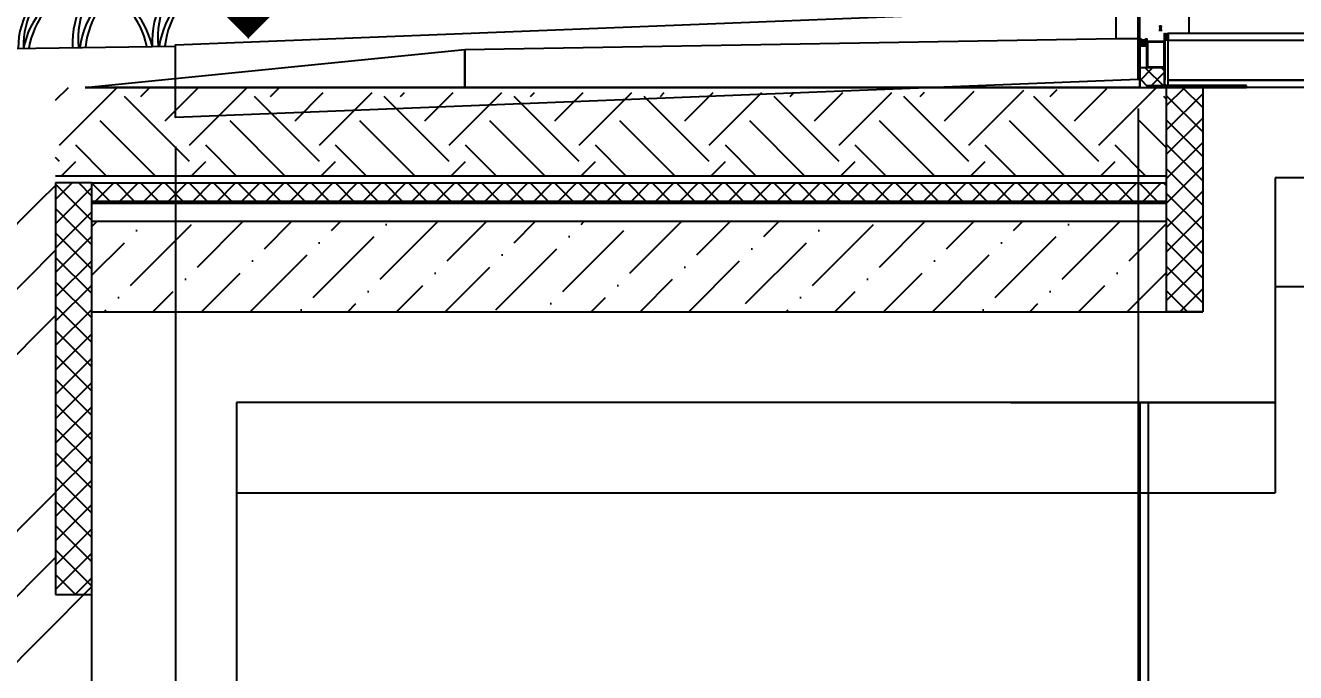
# Model space of a CAD drawing. Header units: millimetres. Extents: x 3633 to 4629, y 3430 to 3787.
# Drawn here: x 4143.6 to 4161.16, y 3456.03 to 3464.97 of the extents above; entities that cross this region are included whole.
import ezdxf

# ---------------------------------------------------------------- set-up
doc = ezdxf.new("R2010")
doc.units = ezdxf.units.MM
doc.layers.add('det1', color=7, linetype='Continuous', true_color=0x000000)
doc.layers.add('tx1', color=179, linetype='Continuous', lineweight=25)
doc.styles.add('СПДС', font='isocpeur.ttf')
doc.dimstyles.new('СПДС', dxfattribs={"dimtxt": 1.25, "dimasz": 0.75, "dimexe": 0.3, "dimexo": 0.2, "dimgap": 0.3, "dimtad": 1, "dimrnd": 0.05, "dimzin": 1, "dimtxsty": 'СПДС', "dimblk": 'ARCHTICK', "dimcen": 0.6, "dimclrd": 7, "dimclre": 7, "dimclrt": 7, "dimazin": 0, "dimtfac": 1, "dimtmove": 1, "dimatfit": 3, "dimldrblk": 'OBLIQUE', "dimfxl": 1, "dimlwd": -1, "dimlwe": -1, "dimarcsym": 0})

# ---------------------------------------------------------------- blocks, each defined once
blk = doc.blocks.new('grass')
at = {"color": 0}
for centre, radius, start, end in [((283.4, 7.6), 250.6, 120.9153, 181.7436), ((299.1, 17.8), 250.6, 125.1975, 184.082), ((498.8, 7.6), 250.6, 120.9153, 181.7436), ((514.5, 17.8), 250.6, 125.1975, 184.082), ((290.9, 7.6), 250.6, 358.2564, 59.0847), ((275.2, 17.8), 250.6, 355.918, 54.8025), ((953.9, 7.6), 250.6, 120.9153, 181.7436), ((969.6, 17.8), 250.6, 125.1975, 184.082), ((1174, 7.6), 250.6, 120.9153, 181.7436), ((1189.7, 17.8), 250.6, 125.1975, 184.082), ((300.2, -39.5), 250.6, 113.3716, 170.93), ((317.1, -31.4), 250.6, 117.6539, 172.7928), ((441.8, -39.5), 250.6, 113.3716, 170.93), ((458.7, -31.4), 250.6, 117.6539, 172.7928), ((778.4, -4.1), 225.6, 115.7068, 178.9593), ((793.3, 3.8), 225.6, 119.989, 180.9593), ((970.7, -39.5), 250.6, 113.3716, 170.93), ((987.6, -31.4), 250.6, 117.6539, 172.7928), ((1190.7, -39.5), 250.6, 113.3716, 170.93), ((1207.6, -31.4), 250.6, 117.6539, 172.7928), ((465.3, -38.9), 204.5, 105.3788, 169.0232), ((479.8, -34.3), 204.5, 109.661, 170.3333), ((631.6, -94.2), 250.6, 95.3506, 157.9162), ((650.1, -91.8), 250.6, 99.6328, 158.5173), ((666.7, -34.5), 204.5, 105.3788, 170.2977), ((681.3, -29.9), 204.5, 109.661, 171.6027), ((788.6, -45.9), 225.6, 106.7576, 168.2484), ((804.6, -40.5), 225.6, 111.0398, 169.6613), ((702.6, -45.9), 225.6, 11.7516, 73.2424), ((686.6, -40.5), 225.6, 10.3387, 68.9602), ((18.2, -79.9), 193.4, 24.414, 89.3231), ((3.8, -79.2), 193.4, 24.1831, 85.0409)]:
    blk.add_arc(centre, radius, start, end, dxfattribs=at)
blk = doc.blocks.new('*U74')
at = {"layer": 'det1', "ltscale": 0.5}
blk.add_lwpolyline([(1209.7, 47.6), (1209.7, -152.4), (-1452, -257.6), (-1452, -56.6), (1209.7, 48.4)], dxfattribs=at)
blk = doc.blocks.new('_ArchTick')
at = {"color": 0, "linetype": 'ByBlock', "const_width": 0.15}
blk.add_lwpolyline([(-0.5, -0.5), (0.5, 0.5)], dxfattribs=at)
blk = doc.blocks.new('*D249')
at = {"color": 7, "transparency": 16777216}
for p, q in [((4145.672, 3463.292), (4145.672, 3445.599)), ((4115.758, 3463.028), (4115.758, 3445.599)), ((4115.758, 3446.199), (4145.672, 3446.199))]:
    blk.add_line(p, q, dxfattribs=at)
at = {"layer": 'Defpoints', "color": 0, "transparency": 16777216}
for p in [(4145.672, 3463.692), (4115.758, 3463.428), (4145.672, 3446.199)]:
    blk.add_point(p, dxfattribs=at)
at = {"color": 7, "transparency": 16777216, "xscale": 1.5, "yscale": 1.5, "zscale": 1.5, "rotation": 180}
blk.add_blockref('_ArchTick', (4115.758, 3446.199), dxfattribs=at)
at = {"color": 7, "transparency": 16777216, "xscale": 1.5, "yscale": 1.5, "zscale": 1.5}
blk.add_blockref('_ArchTick', (4145.672, 3446.199), dxfattribs=at)
at = {"color": 7, "transparency": 16777216, "insert": (4130.715, 3448.299), "char_height": 2.5, "attachment_point": 5, "style": 'СПДС'}
blk.add_mtext('6,00', dxfattribs=at)
blk = doc.blocks.new('_Oblique')
at = {"color": 0, "linetype": 'ByBlock', "lineweight": -2}
blk.add_line((-0.5, -0.5), (0.5, 0.5), dxfattribs=at)
blk = doc.blocks.new('*D250')
at = {"color": 7, "transparency": 16777216}
for p, q in [((4158.98, 3463.818), (4158.98, 3445.598)), ((4145.672, 3463.292), (4145.672, 3445.598)), ((4145.672, 3446.198), (4158.98, 3446.198))]:
    blk.add_line(p, q, dxfattribs=at)
at = {"layer": 'Defpoints', "color": 0, "transparency": 16777216}
for p in [(4158.98, 3464.218), (4145.672, 3463.692), (4158.98, 3446.198)]:
    blk.add_point(p, dxfattribs=at)
at = {"color": 7, "transparency": 16777216, "xscale": 1.5, "yscale": 1.5, "zscale": 1.5, "rotation": 180}
blk.add_blockref('_ArchTick', (4145.672, 3446.198), dxfattribs=at)
at = {"color": 7, "transparency": 16777216, "xscale": 1.5, "yscale": 1.5, "zscale": 1.5}
blk.add_blockref('_ArchTick', (4158.98, 3446.198), dxfattribs=at)
at = {"color": 7, "transparency": 16777216, "insert": (4152.326, 3448.298), "char_height": 2.5, "attachment_point": 5, "style": 'СПДС'}
blk.add_mtext('2,65', dxfattribs=at)
blk = doc.blocks.new('A$C19EF2607')
h = blk.add_hatch()
h.set_pattern_fill('GOST_GROUND', color=0, scale=60)
h.set_pattern_definition([(45, (417221.6, -179780.13), (848.5281, -5e-14), [1200]), (45, (417401.6, -179780.13), (848.5281, -5e-14), [1200]), (45, (417581.6, -179780.13), (848.5281, -5e-14), [1200])])
h.paths.add_polyline_path([(26287.9, 3239.1), (26287.9, 3815.2), (17675.3, 3815.2), (17675.3, 7104.7), (17575, 7104.7), (17575.3, 8424.7), (16139.7, 8424.7), (17175.3, 3239.1)])
at = {"transparency": 33554687}
h = blk.add_hatch(dxfattribs=at)
h.set_pattern_fill('EARTH', color=0, scale=40, angle=45)
h.set_pattern_definition([(45, (-1688891.32, 7289.05), (3e-14, 359.210245), [254, -254]), (45, (-1688958.68, 7356.4), (3e-14, 359.210245), [254, -254]), (45, (-1689026.03, 7423.75), (3e-14, 359.210245), [254, -254]), (135, (-1689026.03, 7468.65), (-359.210245, 3e-14), [254, -254]), (135, (-1688958.68, 7536), (-359.210245, 3e-14), [254, -254]), (135, (-1688891.32, 7603.35), (-359.210245, 3e-14), [254, -254])])
h.paths.add_polyline_path([(18198.5, 8425.2), (17575.1, 8425.2), (17575.1, 8181.2), (20646.8, 8181.2), (20646.8, 8425.2), (19917, 8411.2), (18198.5, 8411.2)])
h = blk.add_hatch(dxfattribs=at)
h.set_pattern_fill('ANSI36', color=0, scale=30)
h.set_pattern_definition([(45, (-1688891.32, 7289.05), (50.5139407, 185.2177825), [238.125, -47.625, 0, -47.625])])
h.paths.add_polyline_path([(17675.3, 8055.2), (17675.3, 7805.2), (20646.8, 7805.2), (20646.8, 8055.2)])
at = {"color": 0}
for p, q in [((20506.8, 12100.2), (20506.8, 8560.2)), ((20708.6, 12045.2), (20708.6, 8575.2)), ((20629.3, 8591.4), (20628.4, 8580.1)), ((20629.2, 8591.4), (20628.4, 8580.1)), ((20628.5, 8580.1), (20629.4, 8591.4)), ((20629.4, 8591.4), (20628.6, 8580.1)), ((20628.8, 8580.1), (20629.5, 8591.4)), ((20629.5, 8591.4), (20628.8, 8580.1)), ((20629, 8580.1), (20629.6, 8591.4)), ((20629.6, 8591.4), (20629.1, 8580.1)), ((20629.2, 8580.1), (20629.6, 8591.4)), ((20629.8, 8591.4), (20629.3, 8580.1)), ((20629.4, 8580.1), (20629.8, 8591.4)), ((20629.8, 8591.4), (20629.5, 8580.1)), ((20629.9, 8591.4), (20629.6, 8580.1)), ((20629.9, 8591.4), (20629.7, 8580.1)), ((20629.8, 8580.1), (20630, 8591.4)), ((20629.9, 8580.1), (20630, 8591.4)), ((20630.2, 8580.1), (20630, 8591.4)), ((20630.1, 8580.1), (20630, 8591.4)), ((20630, 8591.4), (20630, 8580.1)), ((20630.1, 8591.4), (20630.4, 8580.1)), ((20630.1, 8591.4), (20630.3, 8580.1)), ((20630.3, 8591.4), (20630.7, 8580.1)), ((20630.6, 8580.1), (20630.3, 8591.4)), ((20630.3, 8591.4), (20630.5, 8580.1)), ((20631, 8580.1), (20630.4, 8591.4)), ((20630.4, 8591.4), (20630.9, 8580.1)), ((20630.9, 8580.1), (20630.4, 8591.4)), ((20631.3, 8580.1), (20630.5, 8591.4)), ((20630.5, 8591.4), (20631.2, 8580.1)), ((20631.5, 8580.1), (20630.6, 8591.4)), ((20630.6, 8591.4), (20631.4, 8580.1)), ((20630.8, 8591.4), (20631.6, 8580.1)), ((20631.6, 8580.1), (20630.8, 8591.4)), ((20640.8, 8555.2), (20640.8, 8575.2)), ((20640.8, 8575.2), (20640.8, 8575.2)), ((20640.8, 8571.2), (20643.1, 8573.6)), ((20640.8, 8566.7), (20647.3, 8573.2)), ((20640.8, 8562.2), (20650.8, 8572.2)), ((20650.8, 8575.2), (20650.8, 8555.2)), ((20572.7, 8539.4), (20572.7, 8560.2)), ((20572.7, 8539.4), (20572.7, 8560.2)), ((20572.7, 8557.2), (20574.5, 8558.9)), ((20572.7, 8552.7), (20577.6, 8557.5)), ((20572.7, 8543.7), (20586.1, 8557)), ((20572.7, 8548.2), (20581.3, 8556.7)), ((20592.6, 8539.4), (20572.7, 8539.4)), ((20592.6, 8539.4), (20572.7, 8539.4)), ((20572.7, 8539.4), (20572.7, 8539.4)), ((20572.9, 8539.4), (20592.6, 8559)), ((20577.4, 8539.4), (20592.6, 8554.5)), ((20581.9, 8539.4), (20592.6, 8550.1)), ((20586.4, 8539.4), (20592.6, 8545.6)), ((20590.9, 8539.4), (20592.6, 8541.1)), ((20592.6, 8560.2), (20592.6, 8539.4)), ((20592.6, 8560.2), (20592.6, 8539.4)), ((20592.6, 8552.5), (20640.8, 8552.5)), ((20592.6, 8479.2), (20592.6, 8552.5)), ((20594.6, 8550.5), (20638.8, 8550.5)), ((20594.6, 8481.2), (20594.6, 8550.5)), ((20638.8, 8550.5), (20638.8, 8481.2)), ((20640.8, 8557.7), (20650.8, 8567.7)), ((20650.8, 8555.2), (20640.8, 8555.2)), ((20640.8, 8552.5), (20640.8, 8479.2)), ((20640.8, 8552.5), (20640.8, 8433.2)), ((20642.3, 8552.5), (20640.8, 8552.5)), ((20640.8, 8551.6), (20641.6, 8552.5)), ((20640.8, 8549.4), (20642.3, 8550.9)), ((20640.8, 8547.2), (20642.3, 8548.7)), ((20640.8, 8544.9), (20642.3, 8546.4)), ((20640.8, 8542.7), (20642.3, 8544.2)), ((20640.8, 8540.4), (20642.3, 8541.9)), ((20640.8, 8538.2), (20642.3, 8539.7)), ((20640.8, 8535.9), (20642.3, 8537.4)), ((20640.8, 8533.7), (20642.3, 8535.2)), ((20642.3, 8555.2), (20642.3, 8445.2)), ((20642.3, 8433.2), (20642.3, 8552.5)), ((20642.7, 8555.2), (20650.8, 8563.2)), ((20647.2, 8555.2), (20650.8, 8558.7)), ((20640.8, 8531.4), (20642.3, 8532.9)), ((20640.8, 8529.2), (20642.3, 8530.7)), ((20640.8, 8526.9), (20642.3, 8528.4)), ((20640.8, 8524.7), (20642.3, 8526.2)), ((20640.8, 8522.5), (20642.3, 8524)), ((20640.8, 8520.2), (20642.3, 8521.7)), ((20640.8, 8518), (20642.3, 8519.5)), ((20640.8, 8515.7), (20642.3, 8517.2)), ((20640.8, 8513.5), (20642.3, 8515)), ((20640.8, 8511.2), (20642.3, 8512.7)), ((20640.8, 8509), (20642.3, 8510.5)), ((20640.8, 8506.7), (20642.3, 8508.2)), ((20640.8, 8504.5), (20642.3, 8506)), ((20640.8, 8502.3), (20642.3, 8503.8)), ((20640.8, 8500), (20642.3, 8501.5)), ((20640.8, 8497.8), (20642.3, 8499.3)), ((20640.8, 8479.2), (20592.6, 8479.2)), ((20638.8, 8481.2), (20594.6, 8481.2)), ((20640.8, 8495.5), (20642.3, 8497)), ((20640.8, 8493.3), (20642.3, 8494.8)), ((20640.8, 8491), (20642.3, 8492.5)), ((20640.8, 8488.8), (20642.3, 8490.3)), ((20640.8, 8486.5), (20642.3, 8488)), ((20640.8, 8484.3), (20642.3, 8485.8)), ((20640.8, 8482), (20642.3, 8483.5)), ((20640.8, 8479.8), (20642.3, 8481.3)), ((20640.8, 8477.6), (20642.3, 8479.1)), ((20640.8, 8475.3), (20642.3, 8476.8)), ((20640.8, 8473.1), (20642.3, 8474.6)), ((20640.8, 8470.8), (20642.3, 8472.3)), ((20640.8, 8468.6), (20642.3, 8470.1)), ((20640.8, 8466.3), (20642.3, 8467.8)), ((20640.8, 8464.1), (20642.3, 8465.6)), ((20640.8, 8461.8), (20642.3, 8463.3)), ((20640.8, 8459.6), (20642.3, 8461.1)), ((20640.8, 8457.4), (20642.3, 8458.9)), ((20640.8, 8455.1), (20642.3, 8456.6)), ((20640.8, 8452.9), (20642.3, 8454.4)), ((20640.8, 8450.6), (20642.3, 8452.1)), ((20640.8, 8448.4), (20642.3, 8449.9)), ((20640.8, 8446.1), (20642.3, 8447.6)), ((20640.8, 8443.9), (20642.3, 8445.4)), ((20640.8, 8441.6), (20642.3, 8443.1)), ((20640.8, 8439.4), (20642.3, 8440.9)), ((20640.8, 8437.1), (20642.3, 8438.6)), ((20640.8, 8434.9), (20642.3, 8436.4)), ((20640.8, 8432.7), (20642.3, 8434.2)), ((20641.4, 8431), (20642.5, 8432.1)), ((20642.5, 8429.9), (20643.6, 8431)), ((20644.1, 8429.3), (20645.5, 8430.7)), ((20867.4, 8430.7), (20644.8, 8430.7)), ((20644.8, 8429.2), (20867.4, 8429.2)), ((20646.3, 8429.2), (20647.8, 8430.7)), ((20648.5, 8429.2), (20650, 8430.7)), ((20650.8, 8429.2), (20652.3, 8430.7)), ((20653, 8429.2), (20654.5, 8430.7)), ((20655.3, 8429.2), (20656.8, 8430.7)), ((20657.5, 8429.2), (20659, 8430.7)), ((20659.7, 8429.2), (20661.2, 8430.7)), ((20662, 8429.2), (20663.5, 8430.7)), ((20664.2, 8429.2), (20665.7, 8430.7)), ((20666.5, 8429.2), (20668, 8430.7)), ((20668.7, 8429.2), (20670.2, 8430.7)), ((20671, 8429.2), (20672.5, 8430.7)), ((20673.2, 8429.2), (20674.7, 8430.7)), ((20675.5, 8429.2), (20677, 8430.7)), ((20677.7, 8429.2), (20679.2, 8430.7)), ((20680, 8429.2), (20681.5, 8430.7)), ((20682.2, 8429.2), (20683.7, 8430.7)), ((20684.4, 8429.2), (20685.9, 8430.7)), ((20686.7, 8429.2), (20688.2, 8430.7)), ((20688.9, 8429.2), (20690.4, 8430.7)), ((20691.2, 8429.2), (20692.7, 8430.7)), ((20693.4, 8429.2), (20694.9, 8430.7)), ((20695.7, 8429.2), (20697.2, 8430.7)), ((20697.9, 8429.2), (20699.4, 8430.7)), ((20700.2, 8429.2), (20701.7, 8430.7)), ((20702.4, 8429.2), (20703.9, 8430.7)), ((20704.6, 8429.2), (20706.1, 8430.7)), ((20706.9, 8429.2), (20708.4, 8430.7)), ((20709.1, 8429.2), (20710.6, 8430.7)), ((20711.4, 8429.2), (20712.9, 8430.7)), ((20713.6, 8429.2), (20715.1, 8430.7)), ((20715.9, 8429.2), (20717.4, 8430.7)), ((20718.1, 8429.2), (20719.6, 8430.7)), ((20720.4, 8429.2), (20721.9, 8430.7)), ((20722.6, 8429.2), (20724.1, 8430.7)), ((20724.9, 8429.2), (20726.4, 8430.7)), ((20727.1, 8429.2), (20728.6, 8430.7)), ((20729.3, 8429.2), (20730.8, 8430.7)), ((20731.6, 8429.2), (20733.1, 8430.7)), ((20733.8, 8429.2), (20735.3, 8430.7)), ((20736.1, 8429.2), (20737.6, 8430.7)), ((20738.3, 8429.2), (20739.8, 8430.7)), ((20740.6, 8429.2), (20742.1, 8430.7)), ((20742.8, 8429.2), (20744.3, 8430.7)), ((20745.1, 8429.2), (20746.6, 8430.7)), ((20747.3, 8429.2), (20748.8, 8430.7)), ((20749.5, 8429.2), (20751, 8430.7)), ((20751.8, 8429.2), (20753.3, 8430.7)), ((20754, 8429.2), (20755.5, 8430.7)), ((20756.3, 8429.2), (20757.8, 8430.7)), ((20758.5, 8429.2), (20760, 8430.7)), ((20760.8, 8429.2), (20762.3, 8430.7)), ((20763, 8429.2), (20764.5, 8430.7)), ((20765.3, 8429.2), (20766.8, 8430.7)), ((20767.5, 8429.2), (20769, 8430.7)), ((20769.8, 8429.2), (20771.3, 8430.7)), ((20772, 8429.2), (20773.5, 8430.7)), ((20774.2, 8429.2), (20775.7, 8430.7)), ((20776.5, 8429.2), (20778, 8430.7)), ((20778.7, 8429.2), (20780.2, 8430.7)), ((20781, 8429.2), (20782.5, 8430.7)), ((20783.2, 8429.2), (20784.7, 8430.7)), ((20785.5, 8429.2), (20787, 8430.7)), ((20787.7, 8429.2), (20789.2, 8430.7)), ((20790, 8429.2), (20791.5, 8430.7)), ((20792.2, 8429.2), (20793.7, 8430.7)), ((20794.4, 8429.2), (20795.9, 8430.7)), ((20796.7, 8429.2), (20798.2, 8430.7)), ((20798.9, 8429.2), (20800.4, 8430.7)), ((20801.2, 8429.2), (20802.7, 8430.7)), ((20803.4, 8429.2), (20804.9, 8430.7)), ((20805.7, 8429.2), (20807.2, 8430.7)), ((20807.9, 8429.2), (20809.4, 8430.7)), ((20810.2, 8429.2), (20811.7, 8430.7)), ((20812.4, 8429.2), (20813.9, 8430.7)), ((20814.7, 8429.2), (20816.2, 8430.7)), ((20816.9, 8429.2), (20818.4, 8430.7)), ((20819.1, 8429.2), (20820.6, 8430.7)), ((20821.4, 8429.2), (20822.9, 8430.7)), ((20823.6, 8429.2), (20825.1, 8430.7)), ((20825.9, 8429.2), (20827.4, 8430.7)), ((20828.1, 8429.2), (20829.6, 8430.7)), ((20830.4, 8429.2), (20831.9, 8430.7)), ((20832.6, 8429.2), (20834.1, 8430.7)), ((20834.9, 8429.2), (20836.4, 8430.7)), ((20837.1, 8429.2), (20838.6, 8430.7)), ((20839.4, 8429.2), (20840.9, 8430.7)), ((20841.6, 8429.2), (20843.1, 8430.7)), ((20843.8, 8429.2), (20845.3, 8430.7)), ((20846.1, 8429.2), (20847.6, 8430.7)), ((20848.3, 8429.2), (20849.8, 8430.7)), ((20850.6, 8429.2), (20852.1, 8430.7)), ((20852.8, 8429.2), (20854.3, 8430.7)), ((20855.1, 8429.2), (20856.6, 8430.7)), ((20857.3, 8429.2), (20858.8, 8430.7)), ((20859.6, 8429.2), (20861.1, 8430.7)), ((20861.8, 8429.2), (20863.3, 8430.7)), ((20864, 8429.2), (20865.5, 8430.7)), ((20866.3, 8429.2), (20867.4, 8430.3)), ((20867.4, 8429.2), (20867.4, 8430.7)), ((17575.1, 8181.2), (20646.8, 8181.2)), ((17675.1, 8161.2), (20646.8, 8161.2)), ((17675.1, 8111.2), (20646.8, 8111.2)), ((17675.1, 8105.2), (20646.8, 8105.2)), ((17675.1, 8055.2), (20646.8, 8055.2))]:
    blk.add_line(p, q, dxfattribs=at)
at = {"color": 0, "transparency": 33554687}
for p, q in [((20572.7, 8424.7), (20572.7, 8682.5)), ((20650.8, 8575.2), (23606.8, 8575.2)), ((18706.8, 8530.2), (20506.8, 8560.2)), ((20506.8, 8560.2), (20572.7, 8560.2)), ((20572.7, 8424.7), (20572.7, 8560.2)), ((20572.7, 8560.2), (20572.7, 8424.7)), ((17656.8, 8425.2), (18706.8, 8530.2)), ((18706.8, 8530.2), (18706.8, 8425.2)), ((18706.8, 8425.2), (18706.8, 8530.2)), ((20640.8, 8479.2), (20572.7, 8479.2)), ((20572.7, 8479.2), (20572.7, 8425.2)), ((20572.7, 8443.6), (20608.3, 8479.2)), ((20640.8, 8426.3), (20587.9, 8479.2)), ((20599.2, 8425.2), (20640.8, 8466.7)), ((20640.8, 8471.2), (20632.8, 8479.2)), ((20640.8, 8425.2), (20640.8, 8479.2)), ((20597, 8425.2), (20572.7, 8449.5)), ((18706.8, 8425.2), (17656.8, 8425.2)), ((17656.8, 8425.2), (20746.8, 8424.7)), ((20272.7, 8424.7), (18706.8, 8425.2)), ((20572.7, 8424.7), (20272.7, 8424.7)), ((20572.7, 8425.2), (20640.8, 8425.2)), ((20646.8, 8141.3), (20646.8, 8425.2)), ((20646.8, 8425.2), (20746.8, 8425.2)), ((20646.8, 8375), (20697, 8425.2)), ((20646.8, 8307.7), (20746.8, 8407.7)), ((20746.8, 8301.9), (20646.8, 8401.9)), ((20746.8, 8369.2), (20690.8, 8425.2)), ((20746.8, 8425.2), (20746.8, 7805.2)), ((26287.9, 8425.2), (20746.8, 8425.2)), ((20746.8, 8425.2), (20746.8, 7805.1)), ((20646.8, 8240.3), (20746.8, 8340.3)), ((20746.8, 8234.5), (20646.8, 8334.5)), ((20646.8, 8173), (20746.8, 8273)), ((20746.8, 8167.2), (20646.8, 8267.2)), ((20646.8, 8105.6), (20746.8, 8205.6)), ((20746.8, 8099.8), (20646.8, 8199.8)), ((17675.1, 8161.2), (17575.1, 8161.2)), ((17575.1, 8161.2), (17575.1, 7024.7)), ((17575.1, 8115.8), (17620.5, 8161.2)), ((17675.1, 8057.6), (17575.1, 8157.6)), ((17575.1, 8048.5), (17675.1, 8148.5)), ((17675.1, 8124.9), (17638.9, 8161.2)), ((17675.1, 8035.1), (17675.1, 8161.2)), ((17725.1, 8111.2), (17675.3, 8161)), ((17685.6, 8111.2), (17735.6, 8161.2)), ((17792.4, 8111.2), (17742.4, 8161.2)), ((17752.9, 8111.2), (17802.9, 8161.2)), ((17859.8, 8111.2), (17809.8, 8161.2)), ((17820.3, 8111.2), (17870.3, 8161.2)), ((17927.1, 8111.2), (17877.1, 8161.2)), ((17887.6, 8111.2), (17937.6, 8161.2)), ((17994.5, 8111.2), (17944.5, 8161.2)), ((17955, 8111.2), (18005, 8161.2)), ((18061.8, 8111.2), (18011.8, 8161.2)), ((18022.3, 8111.2), (18072.3, 8161.2)), ((18129.2, 8111.2), (18079.2, 8161.2)), ((18089.7, 8111.2), (18139.7, 8161.2)), ((18196.5, 8111.2), (18146.5, 8161.2)), ((18157, 8111.2), (18207, 8161.2)), ((18263.9, 8111.2), (18213.9, 8161.2)), ((18224.4, 8111.2), (18274.4, 8161.2)), ((18331.2, 8111.2), (18281.2, 8161.2)), ((18291.7, 8111.2), (18341.7, 8161.2)), ((18398.6, 8111.2), (18348.6, 8161.2)), ((18359.1, 8111.2), (18409.1, 8161.2)), ((18465.9, 8111.2), (18415.9, 8161.2)), ((18426.4, 8111.2), (18476.4, 8161.2)), ((18533.3, 8111.2), (18483.3, 8161.2)), ((18493.8, 8111.2), (18543.8, 8161.2)), ((18600.7, 8111.2), (18550.7, 8161.2)), ((18561.1, 8111.2), (18611.1, 8161.2)), ((18668, 8111.2), (18618, 8161.2)), ((18628.5, 8111.2), (18678.5, 8161.2)), ((18735.4, 8111.2), (18685.4, 8161.2)), ((18695.9, 8111.2), (18745.9, 8161.2)), ((18802.7, 8111.2), (18752.7, 8161.2)), ((18763.2, 8111.2), (18813.2, 8161.2)), ((18870.1, 8111.2), (18820.1, 8161.2)), ((18830.6, 8111.2), (18880.6, 8161.2)), ((18937.4, 8111.2), (18887.4, 8161.2)), ((18897.9, 8111.2), (18947.9, 8161.2)), ((19004.8, 8111.2), (18954.8, 8161.2)), ((18965.3, 8111.2), (19015.3, 8161.2)), ((19072.1, 8111.2), (19022.1, 8161.2)), ((19032.6, 8111.2), (19082.6, 8161.2)), ((19139.5, 8111.2), (19089.5, 8161.2)), ((19100, 8111.2), (19150, 8161.2)), ((19206.8, 8111.2), (19156.8, 8161.2)), ((19167.3, 8111.2), (19217.3, 8161.2)), ((19274.2, 8111.2), (19224.2, 8161.2)), ((19234.7, 8111.2), (19284.7, 8161.2)), ((19341.5, 8111.2), (19291.5, 8161.2)), ((19302, 8111.2), (19352, 8161.2)), ((19408.9, 8111.2), (19358.9, 8161.2)), ((19369.4, 8111.2), (19419.4, 8161.2)), ((19476.2, 8111.2), (19426.2, 8161.2)), ((19436.7, 8111.2), (19486.7, 8161.2)), ((19543.6, 8111.2), (19493.6, 8161.2)), ((19504.1, 8111.2), (19554.1, 8161.2)), ((19610.9, 8111.2), (19560.9, 8161.2)), ((19571.4, 8111.2), (19621.4, 8161.2)), ((19678.3, 8111.2), (19628.3, 8161.2)), ((19638.8, 8111.2), (19688.8, 8161.2)), ((19745.6, 8111.2), (19695.6, 8161.2)), ((19706.1, 8111.2), (19756.1, 8161.2)), ((19813, 8111.2), (19763, 8161.2)), ((19773.5, 8111.2), (19823.5, 8161.2)), ((19880.3, 8111.2), (19830.3, 8161.2)), ((19840.8, 8111.2), (19890.8, 8161.2)), ((19947.7, 8111.2), (19897.7, 8161.2)), ((19908.2, 8111.2), (19958.2, 8161.2)), ((20015, 8111.2), (19965, 8161.2)), ((19975.5, 8111.2), (20025.5, 8161.2)), ((20082.4, 8111.2), (20032.4, 8161.2)), ((20042.9, 8111.2), (20092.9, 8161.2)), ((20149.7, 8111.2), (20099.7, 8161.2)), ((20110.2, 8111.2), (20160.2, 8161.2)), ((20217.1, 8111.2), (20167.1, 8161.2)), ((20177.6, 8111.2), (20227.6, 8161.2)), ((20284.4, 8111.2), (20234.4, 8161.2)), ((20244.9, 8111.2), (20294.9, 8161.2)), ((20351.8, 8111.2), (20301.8, 8161.2)), ((20312.3, 8111.2), (20362.3, 8161.2)), ((20419.2, 8111.2), (20369.2, 8161.2)), ((20379.6, 8111.2), (20429.6, 8161.2)), ((20486.5, 8111.2), (20436.5, 8161.2)), ((20447, 8111.2), (20497, 8161.2)), ((20553.9, 8111.2), (20503.9, 8161.2)), ((20514.4, 8111.2), (20564.4, 8161.2)), ((20621.2, 8111.2), (20571.2, 8161.2)), ((20581.7, 8111.2), (20631.7, 8161.2)), ((20646.8, 8153), (20638.6, 8161.2)), ((26287.9, 8175.2), (20946.8, 8175.2)), ((20946.8, 8175.2), (20946.8, 7555.1)), ((20646.8, 7805.2), (20646.8, 8141.3)), ((20646.8, 8141.3), (20646.8, 8141.3)), ((20646.8, 8038.3), (20746.8, 8138.3)), ((20746.8, 8032.4), (20646.8, 8132.4)), ((17675.1, 7990.2), (17575.1, 8090.2)), ((17575.1, 7981.1), (17675.1, 8081.1)), ((20646.8, 7970.9), (20746.8, 8070.9)), ((20746.8, 7965.1), (20646.8, 8065.1)), ((17675.1, 7922.9), (17575.1, 8022.9)), ((17575.1, 7913.7), (17675.1, 8013.7)), ((17675.1, 7024.7), (17675.1, 8035.1)), ((17675.1, 8035.1), (17675.1, 8035.1)), ((20646.8, 7903.6), (20746.8, 8003.6)), ((20746.8, 7897.7), (20646.8, 7997.7)), ((17675.1, 7855.5), (17575.1, 7955.5)), ((17575.1, 7846.4), (17675.1, 7946.4)), ((20646.8, 7836.2), (20746.8, 7936.2)), ((20746.8, 7830.4), (20646.8, 7930.4)), ((17675.1, 7788.2), (17575.1, 7888.2)), ((17575.1, 7779), (17675.1, 7879)), ((20683.1, 7805.2), (20746.8, 7868.8)), ((20704.6, 7805.2), (20646.8, 7863)), ((17675.1, 7720.8), (17575.1, 7820.8)), ((17575.1, 7711.7), (17675.1, 7811.7)), ((17675.1, 3815.2), (17675.1, 7805.1)), ((17675.1, 7805.1), (20746.8, 7805.1)), ((20746.8, 7805.2), (20646.8, 7805.2)), ((17675.1, 7653.5), (17575.1, 7753.5)), ((17575.1, 7644.3), (17675.1, 7744.3)), ((17675.1, 7586.1), (17575.1, 7686.1)), ((17575.1, 7577), (17675.1, 7677)), ((17675.1, 7518.8), (17575.1, 7618.8)), ((17575.1, 7509.6), (17675.1, 7609.6)), ((17675.1, 7451.4), (17575.1, 7551.4)), ((20946.8, 7555.1), (18075.3, 7555.1)), ((18075.3, 7555.1), (18075.3, 4615.2)), ((17575.1, 7442.3), (17675.1, 7542.3)), ((17675.1, 7384.1), (17575.1, 7484.1)), ((17575.1, 7374.9), (17675.1, 7474.9)), ((17675.1, 7316.7), (17575.1, 7416.7)), ((17575.1, 7307.6), (17675.1, 7407.6)), ((17675.1, 7249.4), (17575.1, 7349.4)), ((17575.1, 7240.2), (17675.1, 7340.2)), ((17675.1, 7182), (17575.1, 7282)), ((17575.1, 7172.9), (17675.1, 7272.9)), ((17675.1, 7114.7), (17575.1, 7214.7)), ((17575.1, 7105.5), (17675.1, 7205.5)), ((17675.1, 7047.3), (17575.1, 7147.3)), ((17575.1, 7038.2), (17675.1, 7138.2)), ((17630.4, 7024.7), (17575.1, 7080)), ((17629, 7024.7), (17675.1, 7070.8)), ((17575.1, 7024.7), (17675.1, 7024.7))]:
    blk.add_line(p, q, dxfattribs=at)
at = {"color": 0, "ltscale": 2, "transparency": 33554687}
for p, q in [((20650.8, 8445.2), (20650.8, 8555.2)), ((20650.8, 8555.2), (26287.9, 8555.2)), ((26287.9, 8445.2), (20650.8, 8445.2)), ((20650.8, 8425.2), (20650.8, 8445.2)), ((20650.8, 8445.2), (26287.9, 8445.2)), ((26287.9, 8425.2), (20650.8, 8425.2))]:
    blk.add_line(p, q, dxfattribs=at)
at = {"color": 0, "ltscale": 200}
for p, q in [((20592.6, 8429.2), (20592.6, 8425.2)), ((20867.4, 8429.2), (20592.6, 8429.2)), ((20867.4, 8425.2), (20867.4, 8429.2)), ((20592.6, 8425.2), (20867.4, 8425.2))]:
    blk.add_line(p, q, dxfattribs=at)
at = {"color": 0, "ltscale": 25, "transparency": 33554687}
for p, q in [((20946.8, 7875.2), (26287.9, 7875.2)), ((20216.4, 7555.1), (20946.8, 7555.1)), ((20596.9, 7555.1), (20572.5, 7555.1)), ((20572.5, 7555.1), (20572.5, 4665.2)), ((20596.9, 4665.2), (20596.9, 7555.1)), ((20946.8, 7555.1), (20946.8, 7305.1)), ((18075.3, 7305.1), (20946.8, 7305.1))]:
    blk.add_line(p, q, dxfattribs=at)
at = {"color": 0}
blk.add_lwpolyline([(20631.6, 8591.4), (20628.5, 8591.4), (20628.3, 8594.3, -0.430116), (20629.1, 8595.1), (20630.9, 8595.1, -0.430104), (20631.7, 8594.3), (20631.6, 8591.4)], format="xyb", dxfattribs=at)
for centre, radius, start, end in [((20645.8, 8580.1), 6.99, 224.3663, 315.6337), ((20582.6, 8572.4), 15.7, 230.7785, 309.2272), ((20582.6, 8572.4), 15.7, 230.7785, 309.2272), ((20644.8, 8433.2), 4, 180, 270), ((20644.8, 8433.2), 2.5, 180, 270)]:
    blk.add_arc(centre, radius, start, end, dxfattribs=at)

msp = doc.modelspace()

# ---------------------------------------------------------------- linework, layer by layer
at = {"color": 0, "ltscale": 15}
msp.add_lwpolyline([(4158.98, 3464.218), (4158.98, 3481.69)], dxfattribs=at)
at = {"color": 0}
msp.add_lwpolyline([(4115.734, 3464.25), (4145.672, 3464.681)], dxfattribs=at)
at = {"layer": 'tx1', "color": 0, "linetype": 'Continuous', "lineweight": 15, "ltscale": 200}
msp.add_line((4146.678, 3464.785), (4146.678, 3473.597), dxfattribs=at)
at = {"layer": 'tx1', "color": 0, "linetype": 'Continuous', "lineweight": 15, "ltscale": 200, "const_width": 0.734}
msp.add_lwpolyline([(4144, 3467.982), (4146.678, 3465.304), (4149.355, 3467.982)], dxfattribs=at)

# ---------------------------------------------------------------- block references
at = {"color": 0, "xscale": 0.005, "yscale": 0.005, "zscale": 0.005}
for name, p in [('A$C19EF2607', (4056.138, 3421.984)), ('*U74', (4152.932, 3464.98))]:
    msp.add_blockref(name, p, dxfattribs=at)
at = {"color": 0, "xscale": 0.005, "yscale": 0.005, "zscale": 0.005, "rotation": 0.8248565544874958}
msp.add_blockref('grass', (4140.731, 3464.61), dxfattribs=at)

# ---------------------------------------------------------------- dimensions: what is measured, and where the dimension line sits
at = {"color": 0}
for base, p1, p2, picture, middle in [((4158.98, 3446.198), (4145.672, 3463.692), (4158.98, 3464.218), '*D250', (4152.326, 3448.298)), ((4145.672, 3446.199), (4115.758, 3463.428), (4145.672, 3463.692), '*D249', (4130.715, 3448.299))]:
    dim = msp.add_linear_dim(base=base, p1=p1, p2=p2, angle=180, dimstyle='СПДС', override={"dimscale": 2, "dimlfac": 0.2}, dxfattribs=at)
    dim.commit()
    dim.dimension.update_dxf_attribs({"geometry": picture, "text_midpoint": middle})

doc.saveas('drawing.dxf')
